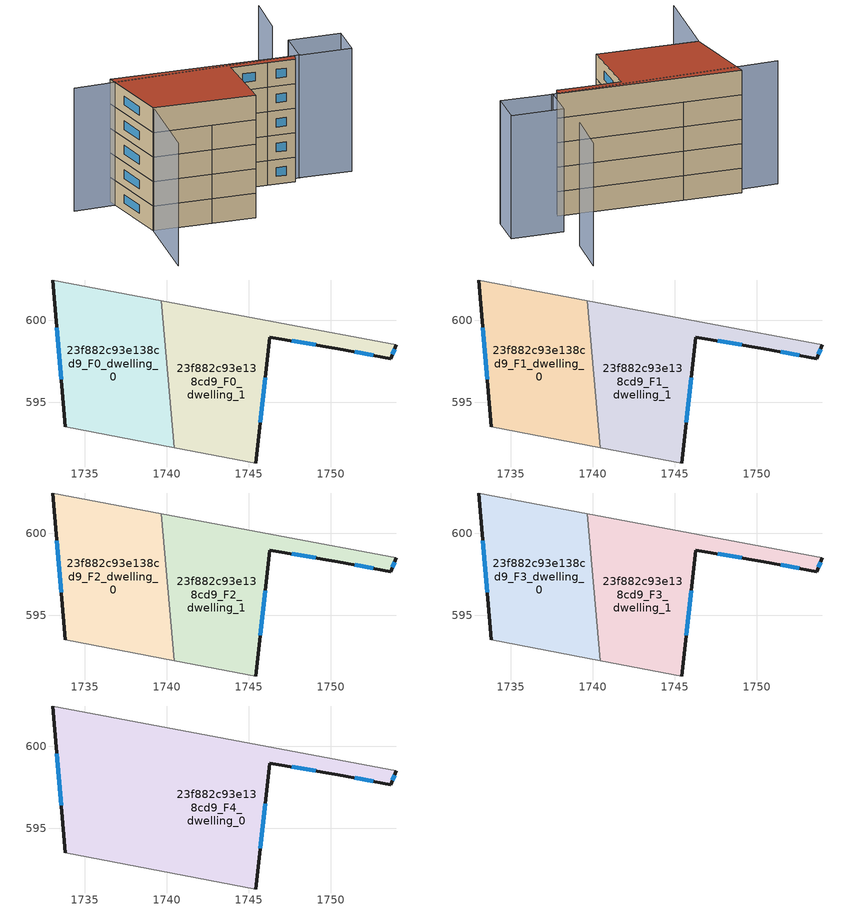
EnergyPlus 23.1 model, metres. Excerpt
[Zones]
23f882c93e138cd9_F0_dwelling_0
 floor ground (EU_floor_Construction): 1739.67,601.2 1740.46,592.23 1733.81,593.49 1733.02,602.46 z0
 wall outside (EU_wall_Construction): 1733.02,602.46 1733.81,593.49 z0:3
 wall adiabatic (EU_wall_Construction): 1733.81,593.49 1740.46,592.23 / 1739.67,601.2 1733.02,602.46 z0:3
 wall to 23f882c93e138cd9_F0_dwelling_1 (EU_wall_Construction): 1740.47,592.23 1739.67,601.2 z0:3
 window (EU_Window_Construction): 1733.28,599.55 1733.55,596.4 z0.97:2.03
23f882c93e138cd9_F0_dwelling_1
 floor ground (EU_floor_Construction): 1754.02,598.5 1753.66,597.65 1750.44,598.26 1746.3,598.97 1745.44,591.28 1740.46,592.23 1739.67,601.2 z0
 wall outside (EU_wall_Construction): 1745.44,591.28 1746.3,598.97 1750.44,598.26 1753.66,597.65 1754.02,598.5 z0:3
 wall adiabatic (EU_wall_Construction): 1740.46,592.23 1745.44,591.28 / 1754.02,598.5 1739.67,601.2 z0:3
 window (EU_Window_Construction): 1753.78,597.93 1753.9,598.23 / 1751.48,598.07 1752.62,597.85 / 1747.64,598.74 1749.1,598.49 / 1745.72,593.78 1746.02,596.48 z0.97:2.03
23f882c93e138cd9_F1_dwelling_0
 floor to 23f882c93e138cd9_F0_dwelling_0 (EU_floor_Construction): 1739.67,601.2 1740.46,592.23 1733.81,593.49 1733.02,602.46 z3
 wall outside (EU_wall_Construction): 1733.02,602.46 1733.81,593.49 z3:6
 wall adiabatic (EU_wall_Construction): 1733.81,593.49 1740.46,592.23 / 1739.67,601.2 1733.02,602.46 z3:6
 wall to 23f882c93e138cd9_F1_dwelling_1 (EU_wall_Construction): 1740.47,592.23 1739.67,601.2 z3:6
 window (EU_Window_Construction): 1733.28,599.55 1733.55,596.4 z3.97:5.03
23f882c93e138cd9_F1_dwelling_1
 floor to 23f882c93e138cd9_F0_dwelling_1 (EU_floor_Construction): 1754.02,598.5 1753.66,597.65 1750.44,598.26 1746.3,598.97 1745.44,591.28 1740.46,592.23 1739.67,601.2 z3
 wall outside (EU_wall_Construction): 1745.44,591.28 1746.3,598.97 1750.44,598.26 1753.66,597.65 1754.02,598.5 z3:6
 wall adiabatic (EU_wall_Construction): 1740.46,592.23 1745.44,591.28 / 1754.02,598.5 1739.67,601.2 z3:6
 window (EU_Window_Construction): 1753.78,597.93 1753.9,598.23 / 1751.48,598.07 1752.62,597.85 / 1747.64,598.74 1749.1,598.49 / 1745.72,593.78 1746.02,596.48 z3.97:5.03
23f882c93e138cd9_F2_dwelling_0
 floor to 23f882c93e138cd9_F1_dwelling_0 (EU_floor_Construction): 1739.67,601.2 1740.46,592.23 1733.81,593.49 1733.02,602.46 z6
 wall outside (EU_wall_Construction): 1733.02,602.46 1733.81,593.49 z6:9
 wall adiabatic (EU_wall_Construction): 1733.81,593.49 1740.46,592.23 / 1739.67,601.2 1733.02,602.46 z6:9
 wall to 23f882c93e138cd9_F2_dwelling_1 (EU_wall_Construction): 1740.47,592.23 1739.67,601.2 z6:9
 window (EU_Window_Construction): 1733.28,599.55 1733.55,596.4 z6.97:8.03
23f882c93e138cd9_F2_dwelling_1
 floor to 23f882c93e138cd9_F1_dwelling_1 (EU_floor_Construction): 1754.02,598.5 1753.66,597.65 1750.44,598.26 1746.3,598.97 1745.44,591.28 1740.46,592.23 1739.67,601.2 z6
 wall outside (EU_wall_Construction): 1745.44,591.28 1746.3,598.97 1750.44,598.26 1753.66,597.65 1754.02,598.5 z6:9
 wall adiabatic (EU_wall_Construction): 1740.46,592.23 1745.44,591.28 / 1754.02,598.5 1739.67,601.2 z6:9
 window (EU_Window_Construction): 1753.78,597.93 1753.9,598.23 / 1751.48,598.07 1752.62,597.85 / 1747.64,598.74 1749.1,598.49 / 1745.72,593.78 1746.02,596.48 z6.97:8.03
23f882c93e138cd9_F3_dwelling_0
 floor to 23f882c93e138cd9_F2_dwelling_0 (EU_floor_Construction): 1739.67,601.2 1740.46,592.23 1733.81,593.49 1733.02,602.46 z9
 wall outside (EU_wall_Construction): 1733.02,602.46 1733.81,593.49 z9:12
 wall adiabatic (EU_wall_Construction): 1733.81,593.49 1740.46,592.23 / 1739.67,601.2 1733.02,602.46 z9:12
 wall to 23f882c93e138cd9_F3_dwelling_1 (EU_wall_Construction): 1740.47,592.23 1739.67,601.2 z9:12
 window (EU_Window_Construction): 1733.28,599.55 1733.55,596.4 z9.97:11.03
23f882c93e138cd9_F3_dwelling_1
 floor to 23f882c93e138cd9_F2_dwelling_1 (EU_floor_Construction): 1754.02,598.5 1753.66,597.65 1750.44,598.26 1746.3,598.97 1745.44,591.28 1740.46,592.23 1739.67,601.2 z9
 wall outside (EU_wall_Construction): 1745.44,591.28 1746.3,598.97 1750.44,598.26 1753.66,597.65 1754.02,598.5 z9:12
 wall adiabatic (EU_wall_Construction): 1740.46,592.23 1745.44,591.28 / 1754.02,598.5 1739.67,601.2 z9:12
 window (EU_Window_Construction): 1753.78,597.93 1753.9,598.23 / 1751.48,598.07 1752.62,597.85 / 1747.64,598.74 1749.1,598.49 / 1745.72,593.78 1746.02,596.48 z9.97:11.03
23f882c93e138cd9_F4_dwelling_0
 floor to 23f882c93e138cd9_F3_dwelling_0 (EU_floor_Construction): 1739.67,601.2 1740.46,592.23 1733.81,593.49 1733.02,602.46 z12
 floor to 23f882c93e138cd9_F3_dwelling_1 (EU_floor_Construction): 1754.02,598.5 1753.66,597.65 1750.44,598.26 1746.3,598.97 1745.44,591.28 1740.46,592.23 1739.67,601.2 z12
 wall outside (EU_wall_Construction): 1733.02,602.46 1733.81,593.49 / 1745.44,591.28 1746.3,598.97 1750.44,598.26 1753.66,597.65 1754.02,598.5 z12:15
 wall adiabatic (EU_wall_Construction): 1733.81,593.49 1745.44,591.28 / 1754.02,598.5 1733.02,602.46 z12:15
 window (EU_Window_Construction): 1733.28,599.55 1733.55,596.4 / 1753.78,597.93 1753.9,598.23 / 1751.48,598.07 1752.62,597.85 / 1747.64,598.74 1749.1,598.49 / 1745.72,593.78 1746.02,596.48 z12.97:14.03
 roof outside (EU_roof_Construction): 1753.66,597.65 1754.02,598.5 1733.02,602.46 1733.81,593.49 1745.44,591.28 1746.3,598.97 1750.44,598.26 z15
shading: 1754.62,598.4 1728.35,602.09 / 1732.01,584 1733.81,593.49 / 1755.33,606.45 1756.46,611.89 / 1755.24,602.39 1761.24,601.34 / 1761.24,601.34 1760.53,597.3 / 1760.53,597.3 1754.53,598.36 / 1754.53,598.36 1755.24,602.39 z0:15
[Building]
EU S2 Campaign: North Axis=0; Terrain=City; Solar Distribution=FullExterior
[Site:Location]
Bologna: Latitude=44.5; Longitude=11.25; Time Zone=1; Elevation=37
[SizingPeriod:WeatherFileDays]
AnnualSizingPeriod: Begin Month=1; Begin Day of Month=1; End Month=12; End Day of Month=31; Day of Week for Start Day=Monday; Use Weather File Daylight Saving Period=No; Use Weather File Rain and Snow Indicators=No
[MATERIAL]
EU_InternalMass_Material: Roughness=MediumRough; Thickness=0.1; Conductivity=1; Density=1800; Specific Heat=900; Thermal Absorptance=0.9; Solar Absorptance=0.7; Visible Absorptance=0.7
[MATERIAL:NOMASS] Roughness=MediumRough; Thermal Absorptance=0.9; Solar Absorptance=0.7; Visible Absorptance=0.7
Name | Thermal Resistance
EU_wall_NoMass | 0.779417
EU_roof_NoMass | 0.435466
EU_floor_NoMass | 0.588222
[WINDOWMATERIAL:SIMPLEGLAZINGSYSTEM]
EU_Window_SimpleGlazing: UFactor=5.16242; Solar Heat Gain Coefficient=0.85; Visible Transmittance=0.85
[CONSTRUCTION]
EU_wall_Construction: EU_wall_NoMass
EU_roof_Construction: EU_roof_NoMass
EU_floor_Construction: EU_floor_NoMass
EU_Window_Construction: EU_Window_SimpleGlazing
EU_InternalMass_Construction: EU_InternalMass_Material
[ZONE] Type=1; Multiplier=1; Ceiling Height=autocalculate; Floor Area=autocalculate; Part of Total Floor Area=Yes
Name | Volume
23f882c93e138cd9_F0_dwelling_0; 23f882c93e138cd9_F1_dwelling_0; 23f882c93e138cd9_F2_dwelling_0; 23f882c93e138cd9_F3_dwelling_0 | 176.027
23f882c93e138cd9_F4_dwelling_0 | 352.052
23f882c93e138cd9_F0_dwelling_1 | 176.029
23f882c93e138cd9_F1_dwelling_1; 23f882c93e138cd9_F2_dwelling_1; 23f882c93e138cd9_F3_dwelling_1 | 176.028
[INTERNALMASS] Construction=EU_InternalMass_Construction
Name | Zone or ZoneList | Surface Area
23f882c93e138cd9_F0_dwelling_0_EU_InternalMass | 23f882c93e138cd9_F0_dwelling_0 | 58.6757
23f882c93e138cd9_F0_dwelling_1_EU_InternalMass | 23f882c93e138cd9_F0_dwelling_1 | 58.676
23f882c93e138cd9_F1_dwelling_0_EU_InternalMass | 23f882c93e138cd9_F1_dwelling_0 | 58.6757
23f882c93e138cd9_F1_dwelling_1_EU_InternalMass | 23f882c93e138cd9_F1_dwelling_1 | 58.676
23f882c93e138cd9_F2_dwelling_0_EU_InternalMass | 23f882c93e138cd9_F2_dwelling_0 | 58.6757
23f882c93e138cd9_F2_dwelling_1_EU_InternalMass | 23f882c93e138cd9_F2_dwelling_1 | 58.676
23f882c93e138cd9_F3_dwelling_0_EU_InternalMass | 23f882c93e138cd9_F3_dwelling_0 | 58.6757
23f882c93e138cd9_F3_dwelling_1_EU_InternalMass | 23f882c93e138cd9_F3_dwelling_1 | 58.676
23f882c93e138cd9_F4_dwelling_0_EU_InternalMass | 23f882c93e138cd9_F4_dwelling_0 | 117.353
[OTHEREQUIPMENT] Fuel Type=Electricity; Design Level Calculation Method=Watts/Area; Power per Zone Floor Area=1; Fraction Latent=0; Fraction Radiant=0; Fraction Lost=0; Carbon Dioxide Generation Rate=0; EndUse Subcategory=EU_Step8_InternalGains
Name | Zone or ZoneList or Space or SpaceList | Schedule
EU_Step8_InternalGain_23f882c93e138cd9_F0_dwelling_0_f000 | 23f882c93e138cd9_F0_dwelling_0 | EU_Step8_GainSchedule_23f882c93e138cd9_F0_dwelling_0_f000
EU_Step8_InternalGain_23f882c93e138cd9_F0_dwelling_1_f000 | 23f882c93e138cd9_F0_dwelling_1 | EU_Step8_GainSchedule_23f882c93e138cd9_F0_dwelling_1_f000
EU_Step8_InternalGain_23f882c93e138cd9_F1_dwelling_0_f000 | 23f882c93e138cd9_F1_dwelling_0 | EU_Step8_GainSchedule_23f882c93e138cd9_F1_dwelling_0_f000
EU_Step8_InternalGain_23f882c93e138cd9_F1_dwelling_1_f000 | 23f882c93e138cd9_F1_dwelling_1 | EU_Step8_GainSchedule_23f882c93e138cd9_F1_dwelling_1_f000
EU_Step8_InternalGain_23f882c93e138cd9_F2_dwelling_0_f000 | 23f882c93e138cd9_F2_dwelling_0 | EU_Step8_GainSchedule_23f882c93e138cd9_F2_dwelling_0_f000
EU_Step8_InternalGain_23f882c93e138cd9_F2_dwelling_1_f000 | 23f882c93e138cd9_F2_dwelling_1 | EU_Step8_GainSchedule_23f882c93e138cd9_F2_dwelling_1_f000
EU_Step8_InternalGain_23f882c93e138cd9_F3_dwelling_0_f000 | 23f882c93e138cd9_F3_dwelling_0 | EU_Step8_GainSchedule_23f882c93e138cd9_F3_dwelling_0_f000
EU_Step8_InternalGain_23f882c93e138cd9_F3_dwelling_1_f000 | 23f882c93e138cd9_F3_dwelling_1 | EU_Step8_GainSchedule_23f882c93e138cd9_F3_dwelling_1_f000
EU_Step8_InternalGain_23f882c93e138cd9_F4_dwelling_0_f000 | 23f882c93e138cd9_F4_dwelling_0 | EU_Step8_GainSchedule_23f882c93e138cd9_F4_dwelling_0_f000
[ZONEVENTILATION:DESIGNFLOWRATE] Schedule=EU_AlwaysOn; Design Flow Rate Calculation Method=AirChanges/Hour; Air Changes per Hour=0.712058; Ventilation Type=Natural; Fan Pressure Rise=0; Fan Total Efficiency=1; Constant Term Coefficient=1; Temperature Term Coefficient=0; Velocity Term Coefficient=0; Velocity Squared Term Coefficient=0; Minimum Indoor Temperature=-100; Maximum Indoor Temperature=100; Delta Temperature=-100; Minimum Outdoor Temperature=-100; Maximum Outdoor Temperature=100; Maximum Wind Speed=40
Name | Zone or ZoneList or Space or SpaceList
EU_ConstantAir_23f882c93e138cd9_F0_dwelling_0 | 23f882c93e138cd9_F0_dwelling_0
EU_ConstantAir_23f882c93e138cd9_F0_dwelling_1 | 23f882c93e138cd9_F0_dwelling_1
EU_ConstantAir_23f882c93e138cd9_F1_dwelling_0 | 23f882c93e138cd9_F1_dwelling_0
EU_ConstantAir_23f882c93e138cd9_F1_dwelling_1 | 23f882c93e138cd9_F1_dwelling_1
EU_ConstantAir_23f882c93e138cd9_F2_dwelling_0 | 23f882c93e138cd9_F2_dwelling_0
EU_ConstantAir_23f882c93e138cd9_F2_dwelling_1 | 23f882c93e138cd9_F2_dwelling_1
EU_ConstantAir_23f882c93e138cd9_F3_dwelling_0 | 23f882c93e138cd9_F3_dwelling_0
EU_ConstantAir_23f882c93e138cd9_F3_dwelling_1 | 23f882c93e138cd9_F3_dwelling_1
EU_ConstantAir_23f882c93e138cd9_F4_dwelling_0 | 23f882c93e138cd9_F4_dwelling_0
[HVACTEMPLATE:THERMOSTAT] Constant Heating Setpoint=20; Constant Cooling Setpoint=50
EU_HeatOnly_23f882c93e138cd9_F0_dwelling_0; EU_HeatOnly_23f882c93e138cd9_F0_dwelling_1; EU_HeatOnly_23f882c93e138cd9_F1_dwelling_0; EU_HeatOnly_23f882c93e138cd9_F1_dwelling_1; EU_HeatOnly_23f882c93e138cd9_F2_dwelling_0; EU_HeatOnly_23f882c93e138cd9_F2_dwelling_1; EU_HeatOnly_23f882c93e138cd9_F3_dwelling_0; EU_HeatOnly_23f882c93e138cd9_F3_dwelling_1; EU_HeatOnly_23f882c93e138cd9_F4_dwelling_0
[HVACTEMPLATE:ZONE:IDEALLOADSAIRSYSTEM] System Availability Schedule=EU_AlwaysOn; Maximum Heating Supply Air Temperature=50; Minimum Cooling Supply Air Temperature=13; Maximum Heating Supply Air Humidity Ratio=0.0156; Minimum Cooling Supply Air Humidity Ratio=0.0077; Heating Limit=NoLimit; Cooling Limit=NoLimit; Heating Availability Schedule=EU_AlwaysOn; Cooling Availability Schedule=EU_CoolingOff; Dehumidification Control Type=ConstantSensibleHeatRatio; Cooling Sensible Heat Ratio=0.7; Dehumidification Setpoint=60; Humidification Control Type=None; Humidification Setpoint=30; Outdoor Air Method=None; Outdoor Air Flow Rate per Person=0.00944; Outdoor Air Flow Rate per Zone Floor Area=0; Outdoor Air Flow Rate per Zone=0; Demand Controlled Ventilation Type=None; Outdoor Air Economizer Type=NoEconomizer; Heat Recovery Type=None; Sensible Heat Recovery Effectiveness=0.7; Latent Heat Recovery Effectiveness=0.65
Name | Template Thermostat
23f882c93e138cd9_F0_dwelling_0 | EU_HeatOnly_23f882c93e138cd9_F0_dwelling_0
23f882c93e138cd9_F0_dwelling_1 | EU_HeatOnly_23f882c93e138cd9_F0_dwelling_1
23f882c93e138cd9_F1_dwelling_0 | EU_HeatOnly_23f882c93e138cd9_F1_dwelling_0
23f882c93e138cd9_F1_dwelling_1 | EU_HeatOnly_23f882c93e138cd9_F1_dwelling_1
23f882c93e138cd9_F2_dwelling_0 | EU_HeatOnly_23f882c93e138cd9_F2_dwelling_0
23f882c93e138cd9_F2_dwelling_1 | EU_HeatOnly_23f882c93e138cd9_F2_dwelling_1
23f882c93e138cd9_F3_dwelling_0 | EU_HeatOnly_23f882c93e138cd9_F3_dwelling_0
23f882c93e138cd9_F3_dwelling_1 | EU_HeatOnly_23f882c93e138cd9_F3_dwelling_1
23f882c93e138cd9_F4_dwelling_0 | EU_HeatOnly_23f882c93e138cd9_F4_dwelling_0
[SIZING:ZONE] Zone Cooling Design Supply Air Temperature Input Method=SupplyAirTemperature; Zone Cooling Design Supply Air Temperature=13; Zone Heating Design Supply Air Temperature Input Method=SupplyAirTemperature; Zone Heating Design Supply Air Temperature=50; Zone Cooling Design Supply Air Humidity Ratio=0.008; Zone Heating Design Supply Air Humidity Ratio=0.008; Cooling Design Air Flow Method=DesignDay; Cooling Design Air Flow Rate=0; Cooling Minimum Air Flow per Zone Floor Area=0.000762; Cooling Minimum Air Flow=0; Cooling Minimum Air Flow Fraction=0.2; Heating Design Air Flow Method=DesignDay; Heating Design Air Flow Rate=0; Heating Maximum Air Flow per Zone Floor Area=0.002032; Heating Maximum Air Flow=0.141576; Heating Maximum Air Flow Fraction=0.3; Account for Dedicated Outdoor Air System=No; Dedicated Outdoor Air System Control Strategy=NeutralSupplyAir; Dedicated Outdoor Air Low Setpoint Temperature for Design=autosize; Dedicated Outdoor Air High Setpoint Temperature for Design=autosize; Zone Load Sizing Method=Sensible Load Only No Latent Load; Zone Latent Cooling Design Supply Air Humidity Ratio Input Method=HumidityRatioDifference; Zone Cooling Design Supply Air Humidity Ratio Difference=0.005; Zone Latent Heating Design Supply Air Humidity Ratio Input Method=HumidityRatioDifference; Zone Humidification Design Supply Air Humidity Ratio Difference=0.005
23f882c93e138cd9_F0_dwelling_0; 23f882c93e138cd9_F0_dwelling_1; 23f882c93e138cd9_F1_dwelling_0; 23f882c93e138cd9_F1_dwelling_1; 23f882c93e138cd9_F2_dwelling_0; 23f882c93e138cd9_F2_dwelling_1; 23f882c93e138cd9_F3_dwelling_0; 23f882c93e138cd9_F3_dwelling_1; 23f882c93e138cd9_F4_dwelling_0
[SCHEDULE:CONSTANT]
Name | Hourly Value
EU_AlwaysOn | 1
EU_CoolingOff | 0
[SCHEDULE:FILE] Column Number=1; Rows to Skip at Top=0; Number of Hours of Data=8760; Column Separator=Comma; Interpolate to Timestep=No; Minutes per Item=60; Adjust Schedule for Daylight Savings=Yes
Name | File
EU_Step8_GainSchedule_23f882c93e138cd9_F0_dwelling_0_f000 | ../../schedules/23f882c93e138cd9/23f882c93e138cd9_F0_dwelling_0_f000_gain.csv
EU_Step8_GainSchedule_23f882c93e138cd9_F0_dwelling_1_f000 | ../../schedules/23f882c93e138cd9/23f882c93e138cd9_F0_dwelling_1_f000_gain.csv
EU_Step8_GainSchedule_23f882c93e138cd9_F1_dwelling_0_f000 | ../../schedules/23f882c93e138cd9/23f882c93e138cd9_F1_dwelling_0_f000_gain.csv
EU_Step8_GainSchedule_23f882c93e138cd9_F1_dwelling_1_f000 | ../../schedules/23f882c93e138cd9/23f882c93e138cd9_F1_dwelling_1_f000_gain.csv
EU_Step8_GainSchedule_23f882c93e138cd9_F2_dwelling_0_f000 | ../../schedules/23f882c93e138cd9/23f882c93e138cd9_F2_dwelling_0_f000_gain.csv
EU_Step8_GainSchedule_23f882c93e138cd9_F2_dwelling_1_f000 | ../../schedules/23f882c93e138cd9/23f882c93e138cd9_F2_dwelling_1_f000_gain.csv
EU_Step8_GainSchedule_23f882c93e138cd9_F3_dwelling_0_f000 | ../../schedules/23f882c93e138cd9/23f882c93e138cd9_F3_dwelling_0_f000_gain.csv
EU_Step8_GainSchedule_23f882c93e138cd9_F3_dwelling_1_f000 | ../../schedules/23f882c93e138cd9/23f882c93e138cd9_F3_dwelling_1_f000_gain.csv
EU_Step8_GainSchedule_23f882c93e138cd9_F4_dwelling_0_f000 | ../../schedules/23f882c93e138cd9/23f882c93e138cd9_F4_dwelling_0_f000_gain.csv
